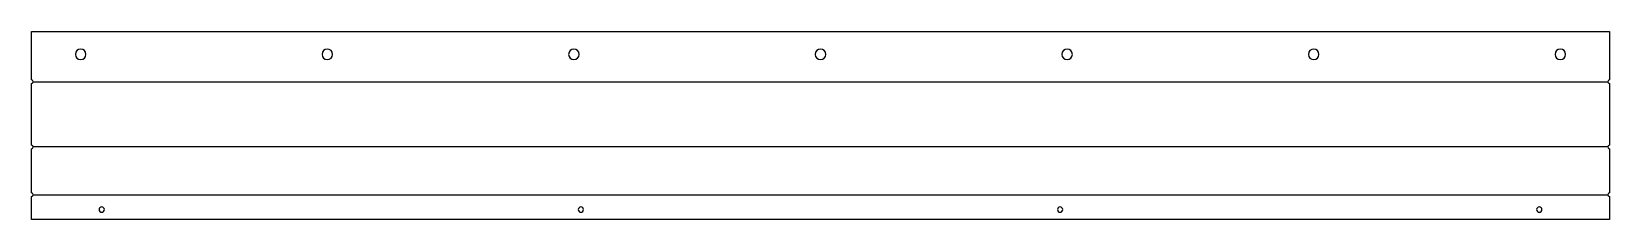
# Model space of a CAD drawing. Header units: millimetres. Extents: x 0 to 900, y 0 to 107.
import ezdxf

# ---------------------------------------------------------------- set-up
doc = ezdxf.new("R2010")
doc.units = ezdxf.units.MM
doc.header["$MEASUREMENT"] = 0
doc.layers.add('INTERIOR_PROFILES', color=7, linetype='Continuous')
doc.layers.add('OUTER_PROFILES', color=7, linetype='Continuous')

msp = doc.modelspace()

# ---------------------------------------------------------------- linework, layer by layer
at = {"linetype": 'Continuous'}
for points in [[(1, 78.53), (898.6, 78.53)], [(898.6, 41.32), (1, 41.32)], [(1, 14.11), (898.6, 14.11)]]:
    msp.add_lwpolyline(points, dxfattribs=at)
for centre, start, end in [((0, 78.53), 270, 90), ((899.6, 78.53), 90, 270), ((0, 41.32), 270, 90), ((899.6, 41.32), 90, 270), ((0, 14.11), 270, 90), ((899.6, 14.11), 90, 270)]:
    msp.add_arc(centre, 1, start, end, dxfattribs=at)
at = {"layer": 'INTERIOR_PROFILES', "extrusion": (0, 0, -1)}
for centre, radius in [((-28, 94.14), 3), ((-168.6, 94.14), 3), ((-309.2, 94.14), 3), ((-449.8, 94.14), 3), ((-590.4, 94.14), 3), ((-731, 94.14), 3), ((-871.6, 94.14), 3), ((-40, 5.6), 1.5), ((-313.2, 5.6), 1.5), ((-586.4, 5.6), 1.5), ((-859.6, 5.6), 1.5)]:
    msp.add_circle(centre, radius, dxfattribs=at)
at = {"layer": 'OUTER_PROFILES'}
for points in [[(0, 79.53), (0, 107.14), (899.6, 107.14), (899.6, 79.53)], [(0, 42.32), (0, 77.53)], [(899.6, 77.53), (899.6, 42.32)], [(0, 15.11), (0, 40.32)], [(899.6, 40.32), (899.6, 15.11)], [(899.6, 13.11), (899.6, 0), (0, 0), (0, 13.11)]]:
    msp.add_lwpolyline(points, dxfattribs=at)

doc.saveas('drawing.dxf')
